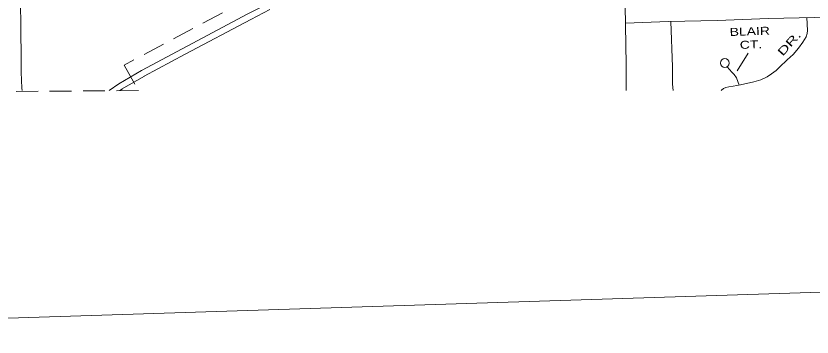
# Model space of a CAD drawing. Extents: x 33535.1 to 33560, y -5910.4 to -5897.8.
# Drawn here: x 33540.41 to 33547.37, y -5910.45 to -5907.64 of the extents above; entities that cross this region are included whole.
import ezdxf
from ezdxf.enums import TextEntityAlignment as Align

# ---------------------------------------------------------------- set-up
doc = ezdxf.new("R2010")
doc.units = 0
doc.header["$LTSCALE"] = 0.032
doc.linetypes.add('LONG_DASHED', pattern=[7.5, 6, -1.5])
for name, color, linetype, lineweight in [('1', 7, 'Continuous', 13), ('4', 7, 'LONG_DASHED', 13), ('60', 7, 'Continuous', 13)]:
    doc.layers.add(name, color=color, linetype=linetype, lineweight=lineweight)

msp = doc.modelspace()

# ---------------------------------------------------------------- linework, layer by layer
at = {"layer": '1'}
msp.add_lwpolyline([(33535.482, -5899.799), (33535.14, -5910.447), (33550.726, -5909.948)], dxfattribs=at)
at = {"layer": '4'}
for points in [[(33541.477, -5908.291), (33538.447, -5908.308), (33538.442, -5899.376), (33543.001, -5899.372), (33543.034, -5900.934), (33544.385, -5900.893), (33544.386, -5900.937), (33545.379, -5900.881), (33545.423, -5902.165)], [(33544.442, -5906.223), (33544.444, -5906.257), (33544.447, -5906.337), (33543.843, -5906.657), (33543.288, -5906.957), (33543.019, -5906.872), (33542.749, -5907.103), (33542.469, -5907.472), (33541.353, -5908.067), (33541.477, -5908.291)]]:
    msp.add_lwpolyline(points, dxfattribs=at)
at = {"layer": '60'}
for p, q in [((33542.459, -5907.667), (33542.627, -5907.581)), ((33541.885, -5907.973), (33542.46, -5907.667)), ((33546.112, -5907.687), (33545.735, -5907.7)), ((33546.133, -5907.686), (33546.146, -5908.082)), ((33541.529, -5908.163), (33541.885, -5907.973)), ((33546.808, -5907.962), (33546.711, -5908.117)), ((33545.741, -5908.062), (33545.742, -5908.291)), ((33541.331, -5908.278), (33541.53, -5908.163)), ((33541.314, -5908.291), (33541.337, -5908.274))]:
    msp.add_line(p, q, dxfattribs=at)
for points in [[(33540.46, -5908.291), (33540.458, -5908.27), (33540.453, -5908.13), (33540.452, -5908.043), (33540.448, -5907.717), (33540.44, -5907.155), (33540.436, -5906.831), (33540.431, -5906.493)], [(33545.722, -5906.66), (33545.727, -5906.988), (33545.733, -5907.545), (33545.741, -5908.062)], [(33541.223, -5908.291), (33541.305, -5908.231), (33541.504, -5908.116), (33541.859, -5907.925), (33542.434, -5907.619), (33542.602, -5907.533)], [(33546.112, -5907.687), (33546.539, -5907.677), (33546.986, -5907.661), (33547.39, -5907.65), (33547.739, -5907.64)], [(33547.201, -5907.975), (33547.25, -5907.918), (33547.288, -5907.868), (33547.315, -5907.821), (33547.324, -5907.792), (33547.327, -5907.766), (33547.323, -5907.651)], [(33547.201, -5907.975), (33547.15, -5908.022), (33547.084, -5908.084), (33547.052, -5908.114), (33547.013, -5908.144), (33546.976, -5908.17), (33546.919, -5908.196), (33546.859, -5908.215), (33546.743, -5908.24)], [(33546.146, -5908.082), (33546.147, -5908.234), (33546.152, -5908.291)], [(33546.626, -5908.083), (33546.667, -5908.128), (33546.687, -5908.149), (33546.706, -5908.178), (33546.73, -5908.242)], [(33546.743, -5908.24), (33546.677, -5908.251), (33546.639, -5908.257), (33546.614, -5908.262), (33546.593, -5908.272), (33546.576, -5908.286), (33546.573, -5908.291)]]:
    msp.add_lwpolyline(points, dxfattribs=at)
msp.add_circle((33546.60505, -5908.04928), 0.03847, dxfattribs=at)

# ---------------------------------------------------------------- texts
for s, height, rotation, width, p in [('BLAIR', 0.07, 2, 1.3, (33546.82378, -5907.80676)), ('CT.', 0.07, 2, 1.3, (33546.83428, -5907.9226)), ('DR.', 0.06999, 48.245, 1.55, (33547.19364, -5907.9013))]:
    msp.add_text(s, height=height, rotation=rotation, dxfattribs=dict(at, width=width)).set_placement(p, align=Align.CENTER)

doc.saveas('drawing.dxf')
